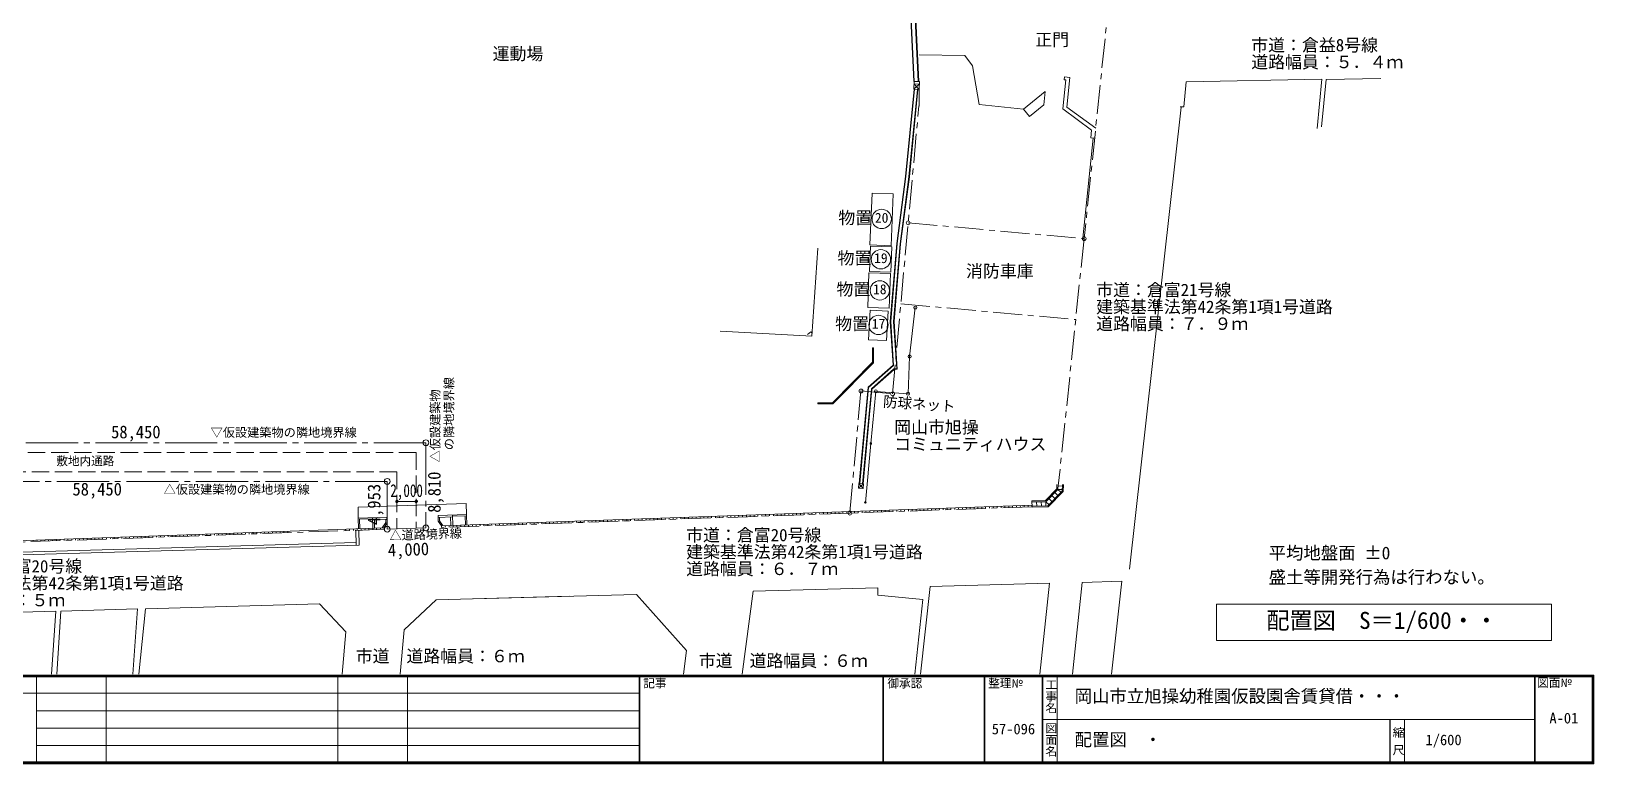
# Model space of a CAD drawing. Units: millimetres at full size, sheet at 1:600, with parts at 1:100. Extents: x -122597 to 241961, y -83100 to 96007.
# Drawn here: x -41729 to 120000, y -83100 to -7317 of the extents above; entities that cross this region are included whole.
import ezdxf
from ezdxf.enums import TextEntityAlignment as Align

# ---------------------------------------------------------------- set-up
doc = ezdxf.new("R2010")
doc.units = ezdxf.units.MM
doc.header["$LTSCALE"] = 600
doc.header["$PDMODE"] = 32
doc.header["$PDSIZE"] = 240
for name, pattern in [('CHAIN1', [8, 5, -1, 1, -1]), ('CHAIN2', [12, 9, -1, 1, -1]), ('DASHED3', [4, 3, -1])]:
    doc.linetypes.add(name, pattern=pattern)
doc.layers.add('0-0', color=7, linetype='Continuous')
for name, color, linetype, lineweight in [('1-0', 2, 'Continuous', 18), ('1-2', 3, 'CHAIN2', 9), ('F-0', 2, 'Continuous', 18)]:
    doc.layers.add(name, color=color, linetype=linetype, lineweight=lineweight)
doc.styles.add('@ＭＳ ゴシック', font='')
doc.styles.add('ＭＳ ゴシック', font='')
doc.styles.get('@ＭＳ ゴシック').set_extended_font_data('@MS Gothic')
doc.styles.get('ＭＳ ゴシック').set_extended_font_data('MS Gothic')

msp = doc.modelspace()

# ---------------------------------------------------------------- linework, layer by layer
at = {"layer": '1-0', "color": 7, "linetype": 'CHAIN1', "lineweight": 9}
for p, q in [((78391.6, 77827.8), (67252.9, -28770.2)), ((50175, -15082.3), (50161.7, -13348.8)), ((47425.6, -44828.1), (50146, -15035.9)), ((49041.5, -27131.7), (67252.9, -28770.2)), ((44148.9, -44533.2), (42995, -57169.8)), ((44148.9, -44533.2), (47425.6, -44828.1)), ((42995, -57169.8), (737.2, -58641.5)), ((-5186.4, -58847.8), (-73078.4, -61212.1))]:
    msp.add_line(p, q, dxfattribs=at)
at = {"layer": '1-0', "color": 5, "lineweight": 9}
for p, q in [((49617.4, -12500.1), (48717, 6478.4)), ((49667.6, -12502.5), (48767, 6478.1)), ((50079, -12522.1), (49177.6, 6475.1)), ((50129.2, -12524.5), (49227.7, 6474.7)), ((54897.4, -9839.7), (50168.5, -9751.7)), ((50200.8, -12527.9), (49617.4, -12500.1)), ((50161.8, -13347), (49638.6, -12771.4)), ((50161.8, -13347), (50200.8, -12527.9)), ((65230.5, -12041.4), (65199.3, -12339.7)), ((65348.5, -12355.1), (65199.3, -12339.7)), ((65777.6, -12097.8), (65230.5, -12041.4)), ((65777.6, -12097.8), (65457, -15165.5)), ((49645.6, -13322.4), (48762.8, -22329.5)), ((49695.6, -13324.8), (48812.5, -22335.2)), ((49995.6, -13339.1), (49110.6, -22369.1)), ((49160.3, -22374.8), (50045.7, -13341.5)), ((63214.6, -13532.4), (60960, -15370.3)), ((63214.6, -13532.4), (63067.2, -14942.7)), ((60960, -15370.3), (56390.7, -14899)), ((61591.9, -16145.4), (60960, -15370.3)), ((61591.9, -16145.4), (63067.2, -14942.7)), ((68446.3, -17349.3), (65457, -15165.5)), ((67940.3, -18342.2), (68024.5, -17536.6)), ((68189, -18367.9), (67105.6, -28736.6)), ((67940.3, -18342.2), (68338.2, -18383.3)), ((47861.9, -29259.9), (48762.8, -22329.5)), ((47911.6, -29265.2), (48812.5, -22335.2)), ((48259.7, -29302.4), (49160.3, -22374.8)), ((39076.4, -38870.8), (39688.8, -29746.2)), ((47184.6, -37345.7), (47861.9, -29259.9)), ((47585.6, -37349.7), (48259.7, -29302.4)), ((39076.4, -38870.8), (29569.7, -38356.5)), ((47473.7, -41866.8), (47184.6, -37345.7)), ((47585.6, -37349.7), (47901.5, -42289.5)), ((45341.5, -40068.2), (45451.5, -40067.6)), ((45341.5, -40068.2), (45349.9, -41567.8)), ((45451.5, -40067.6), (45460.2, -41612.8)), ((45460.2, -41612.8), (41247.6, -45860.4)), ((47473.7, -41866.8), (44892.7, -44136.6)), ((47525.1, -41888.1), (44940.6, -44161)), ((45276.3, -44331.8), (47580, -42305.9)), ((47580, -42305.9), (47901.5, -42289.5)), ((43972.7, -54104.9), (44892.7, -44136.6)), ((44022.4, -54110.5), (44940.6, -44161)), ((44320.5, -54144.3), (45228.4, -44307.4)), ((44370.2, -54149.9), (45276.3, -44331.8)), ((39701.4, -45867), (39701, -45757)), ((39701.4, -45867), (41247.6, -45860.4)), ((43892.9, -54578.9), (44372.7, -54633.3)), ((43946.9, -54102), (44426.8, -54156.4)), ((61845.6, -56363.3), (732, -58491.6)), ((3325.2, -57313.5), (3285.4, -56171.1)), ((55055.2, -56599.8), (55060.4, -56749.7)), ((55454.6, -56585.9), (55459.8, -56735.8)), ((55854.1, -56571.9), (55859.3, -56721.9)), ((56253.5, -56558), (56258.7, -56707.9)), ((56652.9, -56544.1), (56658.1, -56694)), ((57052.4, -56530.2), (57057.6, -56680.1)), ((57451.8, -56516.3), (57457, -56666.2)), ((57851.2, -56502.4), (57856.4, -56652.3)), ((58250.7, -56488.5), (58255.9, -56638.4)), ((58650.1, -56474.6), (58655.3, -56624.5)), ((59049.5, -56460.7), (59054.8, -56610.6)), ((59449, -56446.7), (59454.2, -56596.7)), ((59848.4, -56432.8), (59853.6, -56582.7)), ((60247.8, -56418.9), (60253.1, -56568.8)), ((60647.3, -56405), (60652.5, -56554.9)), ((61046.7, -56391.1), (61051.9, -56541)), ((61446.1, -56377.2), (61451.4, -56527.1)), ((-7895.2, -57677.2), (-4921.4, -57591.7)), ((-7863.2, -58790.9), (-7895.2, -57677.2)), ((-6416.1, -57764.8), (-7761.5, -57803.4)), ((-7733.3, -58787.2), (-7761.5, -57803.4)), ((-6419.8, -57634.8), (-6388.1, -58739.5)), ((-6414.1, -57834.7), (-4906.9, -57791.4)), ((-6214.2, -57829), (-6188.1, -58733.8)), ((-5012.2, -58139.5), (-5404.8, -58705.3)), ((-4879.2, -58175.9), (-5242.7, -58699.6)), ((-5037, -57795.1), (-5012.2, -58139.5)), ((-4879.2, -58175.9), (-4921.4, -57591.7)), ((378.3, -57416.4), (3325.2, -57313.5)), ((378.3, -57416.4), (392.6, -57995.9)), ((385.3, -57616.3), (1868.9, -57564.5)), ((392.6, -57995.9), (744.2, -58491.1)), ((513.1, -57611.8), (521.5, -57953)), ((1669, -57571.5), (1700, -58457.9)), ((1861.9, -57364.6), (1899.9, -58450.9)), ((1866.5, -57494.5), (3199.8, -57447.9)), ((3199.8, -57447.9), (3233.2, -58404.5)), ((3325.2, -57313.5), (3363.1, -58399.9)), ((8720.7, -58213.4), (8725.9, -58363.3)), ((9120.1, -58199.5), (9125.3, -58349.4)), ((9519.6, -58185.5), (9524.8, -58335.5)), ((9919, -58171.6), (9924.2, -58321.5)), ((10318.4, -58157.7), (10323.6, -58307.6)), ((10717.9, -58143.8), (10723.1, -58293.7)), ((11117.3, -58129.9), (11122.5, -58279.8)), ((11516.7, -58116), (11521.9, -58265.9)), ((11916.2, -58102.1), (11921.4, -58252)), ((12315.6, -58088.2), (12320.8, -58238.1)), ((12715, -58074.3), (12720.3, -58224.2)), ((13114.5, -58060.3), (13119.7, -58210.3)), ((13513.9, -58046.4), (13519.1, -58196.3)), ((13913.3, -58032.5), (13918.6, -58182.4)), ((14312.8, -58018.6), (14318, -58168.5)), ((14712.2, -58004.7), (14717.4, -58154.6)), ((15111.6, -57990.8), (15116.9, -58140.7)), ((15511.1, -57976.9), (15516.3, -58126.8)), ((15910.5, -57963), (15915.7, -58112.9)), ((16310, -57949.1), (16315.2, -58099)), ((16709.4, -57935.2), (16714.6, -58085.1)), ((17108.8, -57921.2), (17114, -58071.2)), ((17508.3, -57907.3), (17513.5, -58057.2)), ((17907.7, -57893.4), (17912.9, -58043.3)), ((18307.1, -57879.5), (18312.4, -58029.4)), ((18706.6, -57865.6), (18711.8, -58015.5)), ((19106, -57851.7), (19111.2, -58001.6)), ((19505.4, -57837.8), (19510.7, -57987.7)), ((19904.9, -57823.9), (19910.1, -57973.8)), ((20304.3, -57810), (20309.5, -57959.9)), ((20703.7, -57796.1), (20709, -57946)), ((21103.2, -57782.1), (21108.4, -57932.1)), ((21502.6, -57768.2), (21507.8, -57918.1)), ((21902, -57754.3), (21907.3, -57904.2)), ((22301.5, -57740.4), (22306.7, -57890.3)), ((22700.9, -57726.5), (22706.1, -57876.4)), ((23100.4, -57712.6), (23105.6, -57862.5)), ((23499.8, -57698.7), (23505, -57848.6)), ((23899.2, -57684.8), (23904.4, -57834.7)), ((24298.7, -57670.9), (24303.9, -57820.8)), ((24698.1, -57656.9), (24703.3, -57806.9)), ((25097.5, -57643), (25102.7, -57792.9)), ((25497, -57629.1), (25502.2, -57779)), ((25896.4, -57615.2), (25901.6, -57765.1)), ((26295.8, -57601.3), (26301.1, -57751.2)), ((26695.3, -57587.4), (26700.5, -57737.3)), ((27094.7, -57573.5), (27099.9, -57723.4)), ((27494.1, -57559.6), (27499.4, -57709.5)), ((27893.6, -57545.7), (27898.8, -57695.6)), ((28293, -57531.8), (28298.2, -57681.7)), ((28692.4, -57517.8), (28697.7, -57667.8)), ((29091.9, -57503.9), (29097.1, -57653.8)), ((29491.3, -57490), (29496.5, -57639.9)), ((29890.7, -57476.1), (29896, -57626)), ((30290.2, -57462.2), (30295.4, -57612.1)), ((30689.6, -57448.3), (30694.8, -57598.2)), ((31089.1, -57434.4), (31094.3, -57584.3)), ((31488.5, -57420.5), (31493.7, -57570.4)), ((31887.9, -57406.6), (31893.2, -57556.5)), ((32287.4, -57392.7), (32292.6, -57542.6)), ((32686.8, -57378.7), (32692, -57528.7)), ((33086.2, -57364.8), (33091.5, -57514.7)), ((33485.7, -57350.9), (33490.9, -57500.8)), ((33885.1, -57337), (33890.3, -57486.9)), ((34284.5, -57323.1), (34289.8, -57473)), ((34684, -57309.2), (34689.2, -57459.1)), ((35083.4, -57295.3), (35088.6, -57445.2)), ((35482.8, -57281.4), (35488.1, -57431.3)), ((35882.3, -57267.5), (35887.5, -57417.4)), ((36281.7, -57253.5), (36286.9, -57403.5)), ((36681.2, -57239.6), (36686.4, -57389.5)), ((37080.6, -57225.7), (37085.8, -57375.6)), ((37480, -57211.8), (37485.2, -57361.7)), ((37879.5, -57197.9), (37884.7, -57347.8)), ((38278.9, -57184), (38284.1, -57333.9)), ((38678.3, -57170.1), (38683.5, -57320)), ((39077.8, -57156.2), (39083, -57306.1)), ((39477.2, -57142.3), (39482.4, -57292.2)), ((39876.6, -57128.4), (39881.9, -57278.3)), ((40276.1, -57114.4), (40281.3, -57264.4)), ((40675.5, -57100.5), (40680.7, -57250.4)), ((41074.9, -57086.6), (41080.2, -57236.5)), ((41474.4, -57072.7), (41479.6, -57222.6)), ((41873.8, -57058.8), (41879, -57208.7)), ((42273.2, -57044.9), (42278.5, -57194.8)), ((42672.7, -57031), (42677.9, -57180.9)), ((43072.1, -57017.1), (43077.3, -57167)), ((43471.6, -57003.2), (43476.8, -57153.1)), ((43871, -56989.3), (43876.2, -57139.2)), ((44270.4, -56975.3), (44275.6, -57125.3)), ((44669.9, -56961.4), (44675.1, -57111.3)), ((45069.3, -56947.5), (45074.5, -57097.4)), ((45468.7, -56933.6), (45474, -57083.5)), ((45868.2, -56919.7), (45873.4, -57069.6)), ((46267.6, -56905.8), (46272.8, -57055.7)), ((46667, -56891.9), (46672.3, -57041.8)), ((47066.5, -56878), (47071.7, -57027.9)), ((47465.9, -56864.1), (47471.1, -57014)), ((47865.3, -56850.1), (47870.6, -57000.1)), ((48264.8, -56836.2), (48270, -56986.1)), ((48664.2, -56822.3), (48669.4, -56972.2)), ((49063.6, -56808.4), (49068.9, -56958.3)), ((49463.1, -56794.5), (49468.3, -56944.4)), ((49862.5, -56780.6), (49867.7, -56930.5)), ((50262, -56766.7), (50267.2, -56916.6)), ((50661.4, -56752.8), (50666.6, -56902.7)), ((51060.8, -56738.9), (51066, -56888.8)), ((51460.3, -56725), (51465.5, -56874.9)), ((51859.7, -56711), (51864.9, -56861)), ((52259.1, -56697.1), (52264.3, -56847)), ((52658.6, -56683.2), (52663.8, -56833.1)), ((53058, -56669.3), (53063.2, -56819.2)), ((53457.4, -56655.4), (53462.7, -56805.3)), ((53856.9, -56641.5), (53862.1, -56791.4)), ((54256.3, -56627.6), (54261.5, -56777.5)), ((54655.7, -56613.7), (54661, -56763.6)), ((-72921.7, -61056.6), (-5191.7, -58697.9)), ((-37934.3, -59988.2), (-37939.6, -59838.3)), ((-37535, -59974.3), (-37540.2, -59824.4)), ((-37135.6, -59960.4), (-37140.8, -59810.5)), ((-36736.2, -59946.5), (-36741.5, -59796.6)), ((-36336.9, -59932.6), (-36342.1, -59782.7)), ((-35937.5, -59918.7), (-35942.7, -59768.8)), ((-35538.2, -59904.8), (-35543.4, -59754.9)), ((-35138.8, -59890.9), (-35144, -59740.9)), ((-34739.4, -59877), (-34744.6, -59727)), ((-34340.1, -59863), (-34345.3, -59713.1)), ((-33940.7, -59849.1), (-33945.9, -59699.2)), ((-33541.3, -59835.2), (-33546.6, -59685.3)), ((-33142, -59821.3), (-33147.2, -59671.4)), ((-32742.6, -59807.4), (-32747.8, -59657.5)), ((-32343.2, -59793.5), (-32348.5, -59643.6)), ((-31943.9, -59779.6), (-31949.1, -59629.7)), ((-31544.5, -59765.7), (-31549.7, -59615.8)), ((-31145.1, -59751.8), (-31150.4, -59601.9)), ((-30745.8, -59737.9), (-30751, -59588)), ((-30346.4, -59724), (-30351.6, -59574.1)), ((-29947, -59710.1), (-29952.3, -59560.1)), ((-29547.7, -59696.1), (-29552.9, -59546.2)), ((-29148.3, -59682.2), (-29153.5, -59532.3)), ((-28749, -59668.3), (-28754.2, -59518.4)), ((-28349.6, -59654.4), (-28354.8, -59504.5)), ((-27950.2, -59640.5), (-27955.4, -59490.6)), ((-27550.9, -59626.6), (-27556.1, -59476.7)), ((-27151.5, -59612.7), (-27156.7, -59462.8)), ((-26752.1, -59598.8), (-26757.4, -59448.9)), ((-26352.8, -59584.9), (-26358, -59435)), ((-25953.4, -59571), (-25958.6, -59421.1)), ((-25554, -59557.1), (-25559.3, -59407.2)), ((-25154.7, -59543.2), (-25159.9, -59393.3)), ((-24755.3, -59529.3), (-24760.5, -59379.3)), ((-24356, -59515.3), (-24361.2, -59365.4)), ((-23956.6, -59501.4), (-23961.8, -59351.5)), ((-23557.2, -59487.5), (-23562.4, -59337.6)), ((-23157.9, -59473.6), (-23163.1, -59323.7)), ((-22758.5, -59459.7), (-22763.7, -59309.8)), ((-22359.1, -59445.8), (-22364.3, -59295.9)), ((-21959.8, -59431.9), (-21965, -59282)), ((-21560.4, -59418), (-21565.6, -59268.1)), ((-21161, -59404.1), (-21166.3, -59254.2)), ((-20761.7, -59390.2), (-20766.9, -59240.3)), ((-20362.3, -59376.3), (-20367.5, -59226.4)), ((-19962.9, -59362.4), (-19968.2, -59212.5)), ((-19563.6, -59348.5), (-19568.8, -59198.5)), ((-19164.2, -59334.5), (-19169.4, -59184.6)), ((-18764.8, -59320.6), (-18770.1, -59170.7)), ((-18365.5, -59306.7), (-18370.7, -59156.8)), ((-17966.1, -59292.8), (-17971.3, -59142.9)), ((-17566.7, -59278.9), (-17572, -59129)), ((-17167.4, -59265), (-17172.6, -59115.1)), ((-16768, -59251.1), (-16773.2, -59101.2)), ((-16368.7, -59237.2), (-16373.9, -59087.3)), ((-15969.3, -59223.3), (-15974.5, -59073.4)), ((-15569.9, -59209.4), (-15575.1, -59059.5)), ((-15170.6, -59195.5), (-15175.8, -59045.6)), ((-9180.1, -58986.8), (-9185.3, -58836.9)), ((-8780.7, -58972.9), (-8786, -58823)), ((-8381.4, -58959), (-8386.6, -58809.1)), ((-7982, -58945.1), (-7987.2, -58795.2)), ((-7582.6, -58931.2), (-7587.9, -58781.3)), ((-7183.3, -58917.3), (-7188.5, -58767.4)), ((-6783.9, -58903.4), (-6789.1, -58753.5)), ((-6384.5, -58889.5), (-6389.8, -58739.6)), ((-5985.2, -58875.6), (-5990.4, -58725.7)), ((-5585.8, -58861.7), (-5591, -58711.8)), ((-5186.4, -58847.8), (-5191.7, -58697.9)), ((737.2, -58641.5), (732, -58491.6)), ((1131.4, -58477.7), (1136.6, -58627.6)), ((1530.8, -58463.7), (1536.1, -58613.7)), ((1930.3, -58449.8), (1935.5, -58599.7)), ((2329.7, -58435.9), (2334.9, -58585.8)), ((2729.2, -58422), (2734.4, -58571.9)), ((3133.8, -58558), (3128.6, -58408.1)), ((3528, -58394.2), (3533.2, -58544.1)), ((3927.5, -58380.3), (3932.7, -58530.2)), ((4326.9, -58366.4), (4332.1, -58516.3)), ((4726.3, -58352.5), (4731.5, -58502.4)), ((5125.8, -58338.6), (5131, -58488.5)), ((5525.2, -58324.6), (5530.4, -58474.6)), ((5924.6, -58310.7), (5929.9, -58460.6)), ((6324.1, -58296.8), (6329.3, -58446.7)), ((6723.5, -58282.9), (6728.7, -58432.8)), ((7122.9, -58269), (7128.2, -58418.9)), ((7522.4, -58255.1), (7527.6, -58405)), ((7921.8, -58241.2), (7927, -58391.1)), ((8321.2, -58227.3), (8326.5, -58377.2)), ((-41528.6, -60113.4), (-41533.8, -59963.5)), ((-41129.3, -60099.5), (-41134.5, -59949.6)), ((-40729.9, -60085.6), (-40735.1, -59935.7)), ((-40330.5, -60071.7), (-40335.7, -59921.8)), ((-39931.2, -60057.8), (-39936.4, -59907.8)), ((-39531.8, -60043.8), (-39537, -59893.9)), ((-39132.4, -60029.9), (-39137.7, -59880)), ((-38733.1, -60016), (-38738.3, -59866.1)), ((-38333.7, -60002.1), (-38338.9, -59852.2))]:
    msp.add_line(p, q, dxfattribs=at)
at = {"layer": '1-0', "color": 4, "lineweight": 9}
for p, q in [((91870, -12260.8), (77809, -12537.8)), ((91373.4, -17371.4), (91870, -12260.8)), ((71963.5, -62952.4), (77277.9, -15158.4)), ((64414.5, -54659.9), (63238.9, -55858.4)), ((63294.7, -55987.2), (64541.7, -54715.8)), ((64962.4, -54901), (63479.1, -56413.2)), ((64438.9, -54205.5), (64414.5, -54659.9)), ((64541.7, -54715.8), (64568.7, -54212.5)), ((64541.7, -54715.8), (64848.7, -55017)), ((64541.7, -54715.8), (64971.1, -54738.8)), ((64561.4, -54349.1), (64990.8, -54372.1)), ((64998.9, -54220.4), (64962.4, -54901)), ((65108.7, -54226.3), (65070.1, -54948.4)), ((61845.6, -56363.3), (61850.8, -56513.2)), ((61848.2, -55888.9), (63238.9, -55858.4)), ((61848.2, -55888.9), (61862.9, -56558.8)), ((61851.1, -56018.9), (63294.7, -55987.2)), ((61860.5, -56448.8), (63479.1, -56413.2)), ((62332.3, -56008.3), (62341.7, -56438.2)), ((62813.5, -55997.7), (62822.9, -56427.6)), ((63294.7, -55987.2), (63304.1, -56417.1)), ((63294.7, -55987.2), (63601.7, -56288.3)), ((63606.4, -55669.3), (63913.4, -55970.4)), ((63918.2, -55351.5), (64225.2, -55652.6)), ((64230, -55033.7), (64536.9, -55334.8)), ((-8088.9, -60482.6), (-8134.6, -58950.4)), ((-7834.8, -58940), (-7789, -60474)), ((-7789, -60474), (-88660.9, -62776.9)), ((-8096.5, -60226.7), (-88388, -62493.5)), ((63667.5, -64425.7), (51325.8, -64761.3)), ((62677.8, -73820), (63667.5, -64425.7)), ((66056.9, -73820), (67056.4, -64333.6)), ((67056.4, -64333.6), (71162.3, -64221.9)), ((71162.3, -64221.9), (70095.1, -73820)), ((-3126.5, -69249.5), (167.2, -66152.3)), ((13968.7, -65777.1), (167.2, -66152.3)), ((20906, -65588.4), (4072.3, -66046.2)), ((20906, -65588.4), (26098.9, -71371.1)), ((31852.4, -73820), (33011.2, -65259.3)), ((45881.7, -65673.8), (50548.7, -66093.7)), ((50548.7, -66093.7), (49728.1, -73820)), ((50308.2, -73820), (51325.8, -64761.3)), ((-39192.5, -67328.9), (-56556.8, -67823.4)), ((-39649.7, -73820), (-39192.5, -67328.9)), ((-39069.7, -73820), (-38650.3, -67313.5)), ((-30745, -67088.4), (-38650.3, -67313.5)), ((-31213.3, -73820), (-30745, -67088.4)), ((-30602.3, -73820), (-29907.3, -67064.5)), ((-29907.3, -67064.5), (-11901.5, -66551.8)), ((-11901.5, -66551.8), (-9168.4, -69454.6)), ((-9556.5, -73820), (-9168.4, -69454.6)), ((-3532.8, -73820), (-3126.5, -69249.5)), ((25767.4, -73820), (26098.9, -71371.1))]:
    msp.add_line(p, q, dxfattribs=at)
at = {"layer": '1-0'}
for p, q in [((45080.7, -29414.8), (45301.9, -24058.8)), ((45301.9, -24058.8), (47500.1, -24149.6)), ((47278.9, -29505.6), (47500.1, -24149.6)), ((45029.8, -32162.3), (45139.4, -29541.3)), ((47278.9, -29505.6), (45080.7, -29414.8)), ((45139.4, -29541.3), (47337.5, -29633.2)), ((47227.9, -32254.2), (47337.5, -29633.2)), ((44849.9, -35900.5), (44979.2, -32304.5)), ((44979.2, -32304.5), (47218.4, -32385)), ((45029.8, -32162.3), (47227.9, -32254.2)), ((47062.6, -35980.1), (47218.4, -32385)), ((44849.9, -35900.5), (47062.6, -35980.1)), ((45087.6, -36175.6), (44925.9, -39232.8)), ((46964.9, -36274.9), (45087.6, -36175.6)), ((46804, -39319.6), (46964.9, -36274.9)), ((46804, -39319.6), (44925.9, -39232.8))]:
    msp.add_line(p, q, dxfattribs=at)
at = {"layer": '1-0', "color": 4, "linetype": 'CHAIN1', "lineweight": 9}
for p, q in [((67252.9, -28770.2), (64580, -54350.1)), ((48275.9, -35516.8), (66377.7, -37145.5)), ((61850.8, -56513.2), (42995, -57169.8))]:
    msp.add_line(p, q, dxfattribs=at)
at = {"layer": '1-0', "color": 5, "lineweight": 9}
for points in [[(54897.4, -9839.7), (55693.4, -10891.8), (56390.7, -14899)], [(50161.8, -13347), (49612.4, -13320.8), (49651.4, -12501.8)], [(49612.4, -13320.8), (50187.9, -12797.6), (49638.6, -12771.4)], [(65348.5, -12355.1), (65035.3, -15352.8), (68024.5, -17536.6)], [(47848.4, -42242.2), (47535.5, -37349.2), (48210, -29297.1), (49110.6, -22369.1)], [(47525.1, -41888.1), (47234.7, -37346.2), (47911.6, -29265.2)], [(49777.4, -35905.9), (49185.1, -40966.4), (49021.7, -44817.8)], [(38628.6, -38692.6), (38953.6, -38404.8), (39096.8, -38566.5)], [(39701, -45757), (41201.5, -45750.6), (45349.9, -41567.8)], [(45228.4, -44307.4), (47560.1, -42256.9), (47848.4, -42242.2)], [(49023.7, -44817.9), (45696.7, -44577.4), (45173.8, -49962.1), (44606.5, -56055.6)], [(-7895.2, -57677.2), (-7885.7, -56560.1), (3285.4, -56171.1)], [(744.2, -58491.1), (850.2, -58415.9), (521.5, -57953)]]:
    msp.add_lwpolyline(points, dxfattribs=at)
at = {"layer": '1-0', "color": 4, "lineweight": 9}
for points in [[(77206.2, -15134.3), (77562.5, -15122), (77809, -12537.8)], [(97966.8, -12201.4), (92302.1, -12302.3), (91811.6, -17189.1)], [(61862.9, -56558.8), (63526.3, -56522.2), (65070.1, -54948.4)], [(45881.7, -65673.8), (45912.2, -64908.5), (33011.2, -65259.3)]]:
    msp.add_lwpolyline(points, dxfattribs=at)
at = {"layer": '1-0', "color": 5, "lineweight": 9}
msp.add_lwpolyline([(44372.7, -54633.3), (44426.8, -54156.4), (43892.9, -54578.9), (43946.9, -54102)], close=True, dxfattribs=at)
at = {"layer": '1-0'}
msp.add_lwpolyline([(80950.7, -66605), (80950.7, -70355), (115638.4, -70355), (115638.4, -66605)], close=True, dxfattribs=at)
for centre in [(46295.6, -26737), (46295.6, -26737), (46213.7, -30910.5), (46213.7, -30910.5), (46104.6, -34129.3), (46104.6, -34129.3), (45968.2, -37702.7), (45968.2, -37702.7)]:
    msp.add_circle(centre, 1000, dxfattribs=at)
at = {"layer": '1-0', "color": 7, "lineweight": 9}
for centre in [(49041.5, -27131.7), (67252.9, -28770.2), (44148.9, -44533.2), (47425.6, -44828.1), (42995, -57169.8)]:
    msp.add_circle(centre, 200, dxfattribs=at)
at = {"layer": '1-0', "color": 5, "lineweight": 9}
for centre, radius in [((49777.4, -35905.9), 158.1), ((49185.1, -40966.4), 158.1), ((45696.7, -44577.4), 158.1), ((49023.7, -44817.9), 158.1), ((45173.8, -49962.1), 85.7), ((44606.5, -56055.6), 78.6)]:
    msp.add_circle(centre, radius, dxfattribs=at)
at = {"layer": '1-2'}
for p, q in [((-879.2, -49883.8), (-59325.7, -49883.8)), ((-879.2, -49883.8), (-879.2, -58697.8)), ((-4879.2, -53883.8), (-63325.7, -53883.8))]:
    msp.add_line(p, q, dxfattribs=at)
at = {"layer": '1-2', "color": 6, "linetype": 'DASHED3'}
for p, q in [((-1879.2, -50883.8), (-60325.7, -50883.8)), ((-1879.2, -50883.8), (-1879.2, -58697.8)), ((-3879.2, -52883.8), (-62325.7, -52883.8)), ((-3879.2, -52883.8), (-3879.2, -58837.1))]:
    msp.add_line(p, q, dxfattribs=at)
at = {"layer": '1-2', "color": 6, "linetype": 'Continuous'}
msp.add_line((-1879.2, -55957.4), (-3879.2, -55957.4), dxfattribs=at)
at = {"layer": '1-2'}
msp.add_lwpolyline([(-4879.2, -53883.8), (-4879.2, -58837.1), (-879.2, -58697.8)], dxfattribs=at)
at = {"layer": '1-2', "linetype": 'Continuous'}
for centre in [(-879.2, -49883.8), (-4879.2, -53883.8), (-4879.2, -58837.1), (-879.2, -58697.8)]:
    msp.add_circle(centre, 300, dxfattribs=at)
at = {"layer": '1-2', "color": 6}
for p in [(-3879.2, -55957.4), (-1879.2, -55957.4)]:
    msp.add_point(p, dxfattribs=at)
at = {"layer": 'F-0', "color": 7, "lineweight": 9}
for p, q in [((-120000, -73920), (120000, -73920)), ((-119820, -74100), (119820, -74100)), ((119820, -82920), (119820, -74100)), ((120000, -83100), (120000, -73920)), ((120000, -83100), (-120000, -83100)), ((119820, -82920), (-119820, -82920))]:
    msp.add_line(p, q, dxfattribs=at)
at = {"layer": 'F-0'}
for p, q in [((-119940, -73980), (119940, -73980)), ((-45960, -74040), (21210, -74040)), ((-41190, -82980), (-41190, -74040)), ((-33990, -74040), (-33990, -82980)), ((-9990, -82980), (-9990, -74040)), ((-2790, -74040), (-2790, -82980)), ((21210, -82980), (21210, -74040)), ((21270, -74040), (46410, -74040)), ((21270, -82980), (21270, -74040)), ((46410, -74040), (46410, -82980)), ((46470, -74040), (46470, -82980)), ((46470, -74040), (56910, -74040)), ((56910, -82980), (56910, -74040)), ((56970, -74040), (62910, -74040)), ((56970, -82980), (56970, -74040)), ((62910, -82980), (62910, -74040)), ((62970, -74040), (113880, -74040)), ((62970, -82980), (62970, -74040)), ((113880, -82980), (113880, -74040)), ((113940, -74040), (119880, -74040)), ((113940, -82980), (113940, -74040)), ((119880, -82980), (119880, -74040)), ((119940, -83040), (119940, -73980)), ((21210, -75810), (-45960, -75810)), ((21210, -77610), (-41190, -77610)), ((62970, -78510), (113880, -78510)), ((98880, -78510), (98880, -82980)), ((98940, -78510), (98940, -82980)), ((21210, -79410), (-41190, -79410)), ((21210, -81210), (-41190, -81210)), ((119940, -83040), (-119940, -83040)), ((-45960, -82980), (21210, -82980)), ((21270, -82980), (46410, -82980)), ((46470, -82980), (56910, -82980)), ((56970, -82980), (62910, -82980)), ((62970, -82980), (98880, -82980)), ((98940, -82980), (113880, -82980)), ((113940, -82980), (119880, -82980))]:
    msp.add_line(p, q, dxfattribs=at)
at = {"layer": 'F-0', "color": 4, "lineweight": 9}
for p, q in [((64470, -82920), (64470, -74100)), ((100410, -82920), (100410, -78510))]:
    msp.add_line(p, q, dxfattribs=at)

# ---------------------------------------------------------------- texts
at = {"layer": '0-0', "style": 'ＭＳ ゴシック'}
for s, height, p in [('A-01', 1100, (115410, -79260)), ('配置図\u3000・', 1320, (66270, -81660)), ('1/600', 1100, (102585, -81510))]:
    msp.add_text(s, height=height, dxfattribs=at).set_placement(p, align=Align.BOTTOM_LEFT)
at = {"layer": '1-0', "style": 'ＭＳ ゴシック'}
for s, height, p in [('正門', 1283, (62196.9, -9210.3)), ('市道：倉益8号線', 1283, (84545.7, -9770.7)), ('運動場', 1283, (6027.8, -10664.4)), ('道路幅員：５．４ｍ', 1283, (84545.7, -11520.7)), ('物置', 1283, (41811.3, -27638.3)), ('20', 1026, (45595.6, -27437)), ('物置', 1283, (41729.5, -31811.8)), ('19', 1026, (45513.7, -31610.5)), ('消防車庫', 1283, (55026.2, -33158.6)), ('物置', 1283, (41620.4, -35030.6)), ('18', 1026, (45404.6, -34829.3)), ('市道：倉富21号線', 1283, (68495.4, -35101.1)), ('建築基準法第42条第1項1号道路', 1283, (68495.4, -36851.1)), ('物置', 1283, (41484, -38604)), ('17', 1026, (45268.2, -38402.7)), ('道路幅員：７．９ｍ', 1283, (68495.4, -38601.1)), ('岡山市旭操', 1283, (47591.5, -49310.5)), ('コミュニティハウス', 1283, (47591.5, -51060.5)), ('市道：倉富20号線', 1283, (26054.8, -60462.6)), ('建築基準法第42条第1項1号道路', 1283, (26054.8, -62212.6)), ('市道：倉富20号線', 1283, (-50451.9, -63694.5)), ('道路幅員：６．７ｍ', 1283, (26054.8, -63962.6)), ('建築基準法第42条第1項1号道路', 1283, (-50451.9, -65444.5)), ('道路幅員：５ｍ', 1283, (-50451.9, -67194.5)), ('市道\u3000道路幅員：６ｍ', 1283, (-8146.2, -72987.8)), ('市道\u3000道路幅員：６ｍ', 1283, (27368.5, -73460.8))]:
    msp.add_text(s, height=height, dxfattribs=at).set_placement(p, align=Align.BOTTOM_LEFT)
for s, height, rotation, p in [('防球ネット', 1100, 355.866, (46380.8, -46479.8)), ('△道路境界線', 916.4, 1.995, (-4621.6, -60240.3))]:
    msp.add_text(s, height=height, rotation=rotation, dxfattribs=at).set_placement(p, align=Align.BOTTOM_LEFT)
at = {"layer": '1-0', "color": 7, "style": 'ＭＳ ゴシック'}
msp.add_text('配置図\u3000S＝1/600・・', height=1760, dxfattribs=at).set_placement((86104.3, -69680), align=Align.BOTTOM_LEFT)
at = {"layer": '1-2', "style": 'ＭＳ ゴシック'}
for s, p in [('\u3000の隣地境界線', (2247.3, -51922.1)), ('△仮設建築物', (819.5, -51922.1))]:
    msp.add_text(s, height=923.8, rotation=90, dxfattribs=at).set_placement(p, align=Align.BOTTOM_LEFT)
at = {"layer": '1-2', "style": 'ＭＳ ゴシック', "width": 0.95}
for p in [(-33462.5, -49823.8), (-37462.5, -55743.8)]:
    msp.add_text('58,450', height=1320, dxfattribs=at).set_placement(p, align=Align.BOTTOM_LEFT)
at = {"layer": '1-2', "style": 'ＭＳ ゴシック'}
for s, p in [('▽仮設建築物の隣地境界線', (-23161.3, -49558)), ('△仮設建築物の隣地境界線', (-28025.3, -55453.1))]:
    msp.add_text(s, height=923.8, dxfattribs=at).set_placement(p, align=Align.BOTTOM_LEFT)
at = {"layer": '1-2', "color": 6, "style": 'ＭＳ ゴシック'}
msp.add_text('敷地内通路', height=879.8, dxfattribs=at).set_placement((-39129.5, -52483.8), align=Align.BOTTOM_LEFT)
at = {"layer": '1-2', "style": 'ＭＳ ゴシック', "width": 0.95}
for s, rotation, p in [('8,810', 90, (1037.5, -57137.6)), ('4,953', 90, (-5194.7, -58412.7)), ('4,000', 1.995, (-4780.8, -62054.9))]:
    msp.add_text(s, height=1320, rotation=rotation, dxfattribs=at).set_placement(p, align=Align.BOTTOM_LEFT)
at = {"layer": '1-2', "color": 6, "style": 'ＭＳ ゴシック', "width": 0.75}
msp.add_text('2,000', height=1320, dxfattribs=at).set_placement((-4559.2, -55897.4), align=Align.BOTTOM_LEFT)
at = {"layer": '1-2', "color": 7, "style": 'ＭＳ ゴシック'}
for s, p in [('平均地盤面 ±0', (86348.7, -62347.9)), ('盛土等開発行為は行わない。', (86348.7, -64847.9))]:
    msp.add_text(s, height=1320, dxfattribs=at).set_placement(p, align=Align.BOTTOM_LEFT)
at = {"layer": 'F-0', "color": 7, "style": 'ＭＳ ゴシック'}
for s, height, p in [('記事', 879.8, (21621.3, -75477.5)), ('御承認', 879.8, (46896.3, -75483.8)), ('整理№', 879.8, (57321.5, -75477.3)), ('図面№', 879.8, (114146.9, -75417.4)), ('岡山市立旭操幼稚園仮設園舎賃貸借・・・', 1320, (66270, -77160)), ('57-096', 1100, (57690, -80385))]:
    msp.add_text(s, height=height, dxfattribs=at).set_placement(p, align=Align.BOTTOM_LEFT)
at = {"layer": 'F-0', "color": 7, "style": '@ＭＳ ゴシック'}
for s, p in [('工事名', (63120, -74310)), ('図面名', (63120, -78810)), ('縮 尺', (99075, -79260))]:
    msp.add_text(s, height=879.8, rotation=270, dxfattribs=at).set_placement(p, align=Align.BOTTOM_LEFT)

doc.saveas('drawing.dxf')
